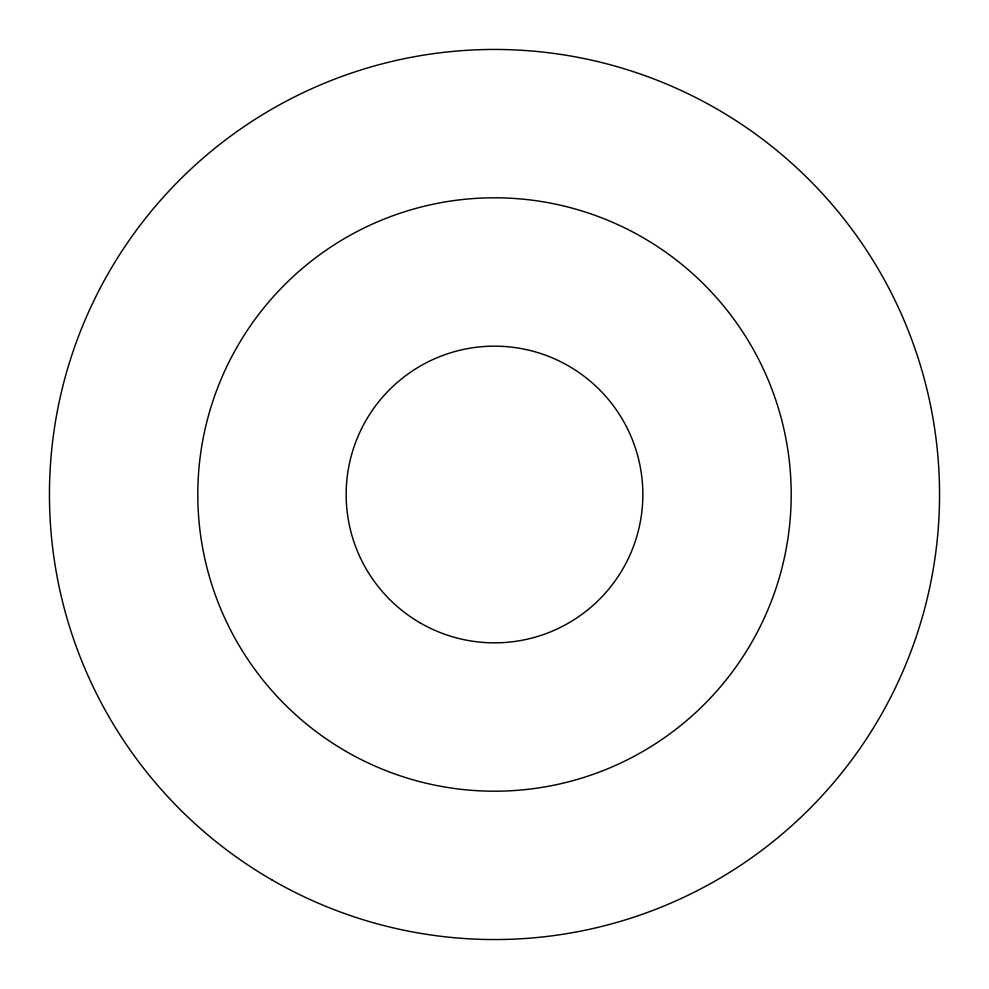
<?xml version="1.0" encoding="UTF-8"?>
<svg xmlns="http://www.w3.org/2000/svg" width="989" height="989" viewBox="0 0 989 989"><rect width="100%" height="100%" fill="white"/><g stroke="black" fill="none" stroke-linecap="round" stroke-linejoin="round"><path stroke-width="1.48" d="M420.325 622.971A148.35 148.35 0 0 0 642.85 494.5A148.35 148.35 0 0 0 420.325 366.029A148.35 148.35 0 0 0 420.325 622.971M346.15 751.455A296.7 296.7 0 0 0 791.2 494.5A296.7 296.7 0 0 0 346.15 237.545A296.7 296.7 0 0 0 346.15 751.455M271.975 879.926A445.05 445.05 0 0 0 939.55 494.5A445.05 445.05 0 0 0 271.975 109.074A445.05 445.05 0 0 0 271.975 879.926"/></g></svg>
